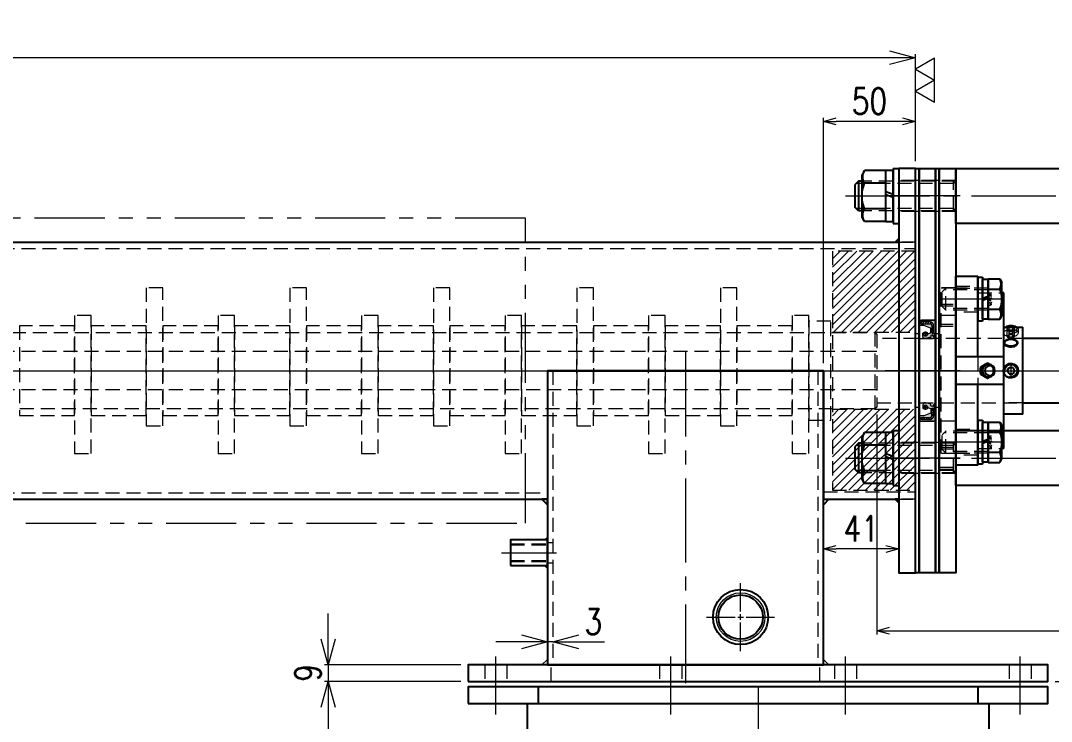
# Model space of a CAD drawing. Header units: millimetres. Extents: x 0 to 38884, y -3675 to 8056.
# Drawn here: x 27278 to 27839, y 6840 to 7221 of the extents above; entities that cross this region are included whole.
import ezdxf

# ---------------------------------------------------------------- set-up
doc = ezdxf.new("R2010")
doc.units = ezdxf.units.MM
doc.header["$LTSCALE"] = 2.4
doc.header["$PDMODE"] = 99
doc.header["$PDSIZE"] = 1
for name, pattern in [('CENTER2', [28.575, 19.05, -3.175, 3.175, -3.175]), ('HIDDEN2', [4.7625, 3.175, -1.5875]), ('PHANTOM2', [31.75, 15.875, -3.175, 3.175, -3.175, 3.175, -3.175])]:
    doc.linetypes.add(name, pattern=pattern)
for name, color, linetype, lineweight in [('01_外形線', 7, 'Continuous', 25), ('02_細線', 5, 'Continuous', 13), ('03_かくれ線', 6, 'HIDDEN2', 13), ('04_中心線', 1, 'CENTER2', 9), ('05_CENTER', 4, 'CENTER2', 13), ('06_PHANTOM', 2, 'PHANTOM2', 13), ('07_寸法線', 3, 'Continuous', 9), ('11_HATCH', 4, 'Continuous', 13)]:
    doc.layers.add(name, color=color, linetype=linetype, lineweight=lineweight)
doc.styles.add('寸法用', font='simplex.shx', dxfattribs={"width": 0.8, "bigfont": '@extfont2.shx'})
doc.dimstyles.new('機械製図用', dxfattribs={"dimtxt": 3.5, "dimasz": 3.5, "dimexe": 2, "dimexo": 0, "dimgap": 1.2, "dimtad": 1, "dimdsep": 46, "dimtxsty": '寸法用', "dimblk": 'OPEN30', "dimcen": 0, "dimclrd": 256, "dimclre": 256, "dimclrt": 7, "dimazin": 2, "dimtm": 1e-09, "dimtfac": 0.75, "dimtmove": 0, "dimatfit": 3, "dimldrblk": 'OPEN30', "dimfxl": 1, "dimlwd": -1, "dimlwe": -1, "dimarcsym": 0})
pattern_1 = [(225, (29585.8454, 7432.2102), (0.6735192, -0.6735192), [])]

# ---------------------------------------------------------------- blocks, each defined once
blk = doc.blocks.new('A$C334E7EDF_1')
at = {"color": 0, "transparency": 33554559}
for p, q in [((-119.5, 269), (-119.5, 260)), ((119.5, 269), (119.5, 260)), ((-125.5, 260), (-125.5, 149)), ((125.5, 260), (125.5, 149))]:
    blk.add_line(p, q, dxfattribs=at)
blk.add_lwpolyline([(-157.5, 260), (157.5, 260), (157.5, 269), (-157.5, 269)], close=True, dxfattribs=at)
at = {"layer": '05_CENTER', "color": 0}
for p, q in [((-142.5, 254.04), (-142.5, 274.72)), ((-47.5, 254.04), (-47.5, 274.72)), ((47.5, 254.04), (47.5, 274.72)), ((142.5, 254.04), (142.5, 274.72))]:
    blk.add_line(p, q, dxfattribs=at)
at = {"layer": '05_CENTER', "color": 0, "transparency": 33554559}
blk.add_line((0, 269), (0, 0), dxfattribs=at)
blk = doc.blocks.new('_Open30')
at = {"color": 0, "linetype": 'ByBlock', "lineweight": -2}
for p, q in [((-1, 0.268), (0, 0)), ((0, 0), (-1, -0.268)), ((0, 0), (-1, 0))]:
    blk.add_line(p, q, dxfattribs=at)
blk = doc.blocks.new('*D1099')
at = {"layer": '07_寸法線', "transparency": 16777216}
for p, q in [((27714.71, 7034.72), (27714.71, 7168.26)), ((27757.71, 7166.26), (27721.71, 7166.26)), ((27764.71, 7144.72), (27764.71, 7168.26))]:
    blk.add_line(p, q, dxfattribs=at)
at = {"layer": 'Defpoints', "color": 0, "transparency": 16777216}
for p in [(27714.71, 7166.26), (27764.71, 7140.72), (27714.71, 7030.72)]:
    blk.add_point(p, dxfattribs=at)
at = {"layer": '07_寸法線', "transparency": 16777216, "xscale": 7, "yscale": 7, "zscale": 7, "rotation": 180}
blk.add_blockref('_Open30', (27714.71, 7166.26), dxfattribs=at)
at = {"layer": '07_寸法線', "transparency": 16777216, "xscale": 7, "yscale": 7, "zscale": 7}
blk.add_blockref('_Open30', (27764.71, 7166.26), dxfattribs=at)
at = {"layer": '07_寸法線', "color": 7, "transparency": 16777216, "insert": (27739.71, 7177.26), "char_height": 14, "attachment_point": 5, "style": '寸法用'}
blk.add_mtext('50', dxfattribs=at)
blk = doc.blocks.new('*D1100')
at = {"layer": '07_寸法線', "transparency": 16777216}
for p, q in [((28078.71, 7009.72), (28078.71, 6887.3)), ((27743.71, 7006.93), (27743.71, 6887.3)), ((27750.71, 6889.3), (28071.71, 6889.3))]:
    blk.add_line(p, q, dxfattribs=at)
at = {"layer": 'Defpoints', "color": 0, "transparency": 16777216}
for p in [(27743.71, 7010.93), (28078.71, 7013.72), (28078.71, 6889.3)]:
    blk.add_point(p, dxfattribs=at)
at = {"layer": '07_寸法線', "transparency": 16777216, "xscale": 7, "yscale": 7, "zscale": 7, "rotation": 180}
blk.add_blockref('_Open30', (27743.71, 6889.3), dxfattribs=at)
at = {"layer": '07_寸法線', "transparency": 16777216, "xscale": 7, "yscale": 7, "zscale": 7}
blk.add_blockref('_Open30', (28078.71, 6889.3), dxfattribs=at)
at = {"layer": '07_寸法線', "color": 7, "transparency": 16777216, "insert": (27911.21, 6900.3), "char_height": 14, "attachment_point": 5, "style": '寸法用'}
blk.add_mtext('335', dxfattribs=at)
blk = doc.blocks.new('*D1102')
at = {"layer": '07_寸法線', "transparency": 16777216}
for p, q in [((27714.71, 6933.21), (27714.71, 6935.75)), ((27748.71, 6933.75), (27721.71, 6933.75)), ((27755.71, 6924.72), (27755.71, 6935.75))]:
    blk.add_line(p, q, dxfattribs=at)
at = {"layer": 'Defpoints', "color": 0, "transparency": 16777216}
for p in [(27714.71, 6933.75), (27714.71, 6929.21), (27755.71, 6920.72)]:
    blk.add_point(p, dxfattribs=at)
at = {"layer": '07_寸法線', "transparency": 16777216, "xscale": 7, "yscale": 7, "zscale": 7, "rotation": 180}
blk.add_blockref('_Open30', (27714.71, 6933.75), dxfattribs=at)
at = {"layer": '07_寸法線', "transparency": 16777216, "xscale": 7, "yscale": 7, "zscale": 7}
blk.add_blockref('_Open30', (27755.71, 6933.75), dxfattribs=at)
at = {"layer": '07_寸法線', "color": 7, "transparency": 16777216, "insert": (27735.21, 6944.75), "char_height": 14, "attachment_point": 5, "style": '寸法用'}
blk.add_mtext('41', dxfattribs=at)
blk = doc.blocks.new('*U1044')
at = {"layer": '04_中心線', "color": 0, "linetype": 'CENTER2', "transparency": 16777216}
for p, q in [((0, 3), (0, 18.5)), ((-18.5, 0), (-3, 0)), ((3, 0), (18.5, 0)), ((0, -18.5), (0, -3))]:
    blk.add_line(p, q, dxfattribs=at)
at = {"layer": '04_中心線', "color": 0, "linetype": 'Continuous', "transparency": 16777216}
for p, q in [((-1.5, 0), (1.5, 0)), ((0, -1.5), (0, 1.5))]:
    blk.add_line(p, q, dxfattribs=at)
blk = doc.blocks.new('*D1117')
at = {"layer": '07_寸法線', "transparency": 16777216}
for p, q in [((26474.71, 7139.72), (26474.71, 7202.9)), ((27750.71, 7200.9), (26488.71, 7200.9)), ((27764.71, 7144.72), (27764.71, 7202.9))]:
    blk.add_line(p, q, dxfattribs=at)
at = {"layer": 'Defpoints', "color": 0, "transparency": 16777216}
for p in [(26474.71, 7200.9), (27764.71, 7140.72), (26474.71, 7135.72)]:
    blk.add_point(p, dxfattribs=at)
at = {"layer": '07_寸法線', "transparency": 16777216, "xscale": 14, "yscale": 14, "zscale": 14, "rotation": 180}
blk.add_blockref('_Open30', (26474.71, 7200.9), dxfattribs=at)
at = {"layer": '07_寸法線', "transparency": 16777216, "xscale": 14, "yscale": 14, "zscale": 14}
blk.add_blockref('_Open30', (27764.71, 7200.9), dxfattribs=at)
at = {"layer": '07_寸法線', "color": 7, "transparency": 16777216, "insert": (27119.71, 7211.9), "char_height": 14, "attachment_point": 5, "style": '寸法用'}
blk.add_mtext('1290', dxfattribs=at)
blk = doc.blocks.new('p1ba02')
for p, q in [((-1.5, 2.6), (1.5, 2.6)), ((0, 0), (-1.5, 2.6)), ((1.5, 2.6), (0, 0)), ((3, 0), (1.5, 2.6)), ((1.5, 2.6), (4.5, 2.6)), ((4.5, 2.6), (3, 0))]:
    blk.add_line(p, q)
blk = doc.blocks.new('*D1127')
at = {"layer": '07_寸法線', "transparency": 16777216}
for p, q in [((27445.54, 6884.72), (27445.54, 6898.72)), ((27517.71, 6870.72), (27443.54, 6870.72)), ((27445.54, 6870.72), (27445.54, 6861.72)), ((27517.71, 6861.72), (27443.54, 6861.72)), ((27445.54, 6847.72), (27445.54, 6833.72))]:
    blk.add_line(p, q, dxfattribs=at)
at = {"layer": 'Defpoints', "color": 0, "transparency": 16777216}
for p in [(27521.71, 6870.72), (27445.54, 6861.72), (27521.71, 6861.72)]:
    blk.add_point(p, dxfattribs=at)
at = {"layer": '07_寸法線', "transparency": 16777216, "xscale": 14, "yscale": 14, "zscale": 14}
for p, rotation in [((27445.54, 6870.72), 270), ((27445.54, 6861.72), 90)]:
    blk.add_blockref('_Open30', p, dxfattribs=dict(at, rotation=rotation))
at = {"layer": '07_寸法線', "color": 7, "transparency": 16777216, "insert": (27434.54, 6866.39), "char_height": 14, "attachment_point": 5, "rotation": 90, "style": '寸法用'}
blk.add_mtext('9', dxfattribs=at)
blk = doc.blocks.new('*D1128')
at = {"layer": '07_寸法線', "transparency": 16777216}
for p, q in [((27564.71, 6886.65), (27564.71, 6881.28)), ((27550.71, 6883.28), (27536.71, 6883.28)), ((27567.71, 6883.28), (27564.71, 6883.28)), ((27567.71, 6881.65), (27567.71, 6881.28)), ((27581.71, 6883.28), (27595.71, 6883.28))]:
    blk.add_line(p, q, dxfattribs=at)
at = {"layer": 'Defpoints', "color": 0, "transparency": 16777216}
for p in [(27564.71, 6890.65), (27567.71, 6885.65), (27564.71, 6883.28)]:
    blk.add_point(p, dxfattribs=at)
at = {"layer": '07_寸法線', "transparency": 16777216, "xscale": 14, "yscale": 14, "zscale": 14}
blk.add_blockref('_Open30', (27564.71, 6883.28), dxfattribs=at)
at = {"layer": '07_寸法線', "transparency": 16777216, "xscale": 14, "yscale": 14, "zscale": 14, "rotation": 180}
blk.add_blockref('_Open30', (27567.71, 6883.28), dxfattribs=at)
at = {"layer": '07_寸法線', "color": 7, "transparency": 16777216, "insert": (27589.67, 6894.28), "char_height": 14, "attachment_point": 5, "style": '寸法用'}
blk.add_mtext('3', dxfattribs=at)
blk = doc.blocks.new('*D1118')
at = {"layer": '07_寸法線', "transparency": 16777216}
for p, q in [((28113.71, 7030.72), (28185.4, 7030.72)), ((28183.4, 7016.72), (28183.4, 6875.72)), ((27840.71, 6861.72), (28185.4, 6861.72))]:
    blk.add_line(p, q, dxfattribs=at)
at = {"layer": 'Defpoints', "color": 0, "transparency": 16777216}
for p in [(28109.71, 7030.72), (27836.71, 6861.72), (28183.4, 6861.72)]:
    blk.add_point(p, dxfattribs=at)
at = {"layer": '07_寸法線', "transparency": 16777216, "xscale": 14, "yscale": 14, "zscale": 14}
for p, rotation in [((28183.4, 7030.72), 90), ((28183.4, 6861.72), 270)]:
    blk.add_blockref('_Open30', p, dxfattribs=dict(at, rotation=rotation))
at = {"layer": '07_寸法線', "color": 7, "transparency": 16777216, "insert": (28172.4, 6946.22), "char_height": 14, "attachment_point": 5, "rotation": 90, "style": '寸法用'}
blk.add_mtext('169', dxfattribs=at)

msp = doc.modelspace()

# ---------------------------------------------------------------- hatches: boundary and pattern name
at = {"layer": '03_かくれ線', "transparency": 33554559}
h = msp.add_hatch(dxfattribs=at)
h.set_pattern_fill('ANSI31', color=256)
h.set_pattern_definition([(45, (21468.0618, 395.3768), (-2.245064, 2.245064), [])])
h.paths.add_polyline_path([(27719.7122, 7051.719), (27764.7122, 7051.719), (27764.7122, 7095.719), (27719.7122, 7095.719)])
h.paths.add_polyline_path([(27764.7122, 7009.719), (27719.7122, 7009.719), (27719.7122, 6965.719), (27764.7122, 6965.719)])
at = {"layer": '03_かくれ線', "transparency": 33554521}
h = msp.add_hatch(color=256, dxfattribs=at)
h.dxf.hatch_style = 1
h.paths.add_polyline_path([(27771.3122, 7050.719), (27772.9758, 7051.369, 0.30888362), (27773.0394, 7051.4621), (27773.0394, 7053.8141, 0.31906953), (27772.9723, 7053.9085), (27769.2122, 7055.219), (27766.8122, 7055.219, -0.41421356), (27766.7122, 7055.319), (27766.7122, 7057.219), (27766.8519, 7057.434), (27766.8519, 7057.619, -0.50513433), (27766.9815, 7057.7146), (27767.6866, 7058.2013, -0.15221583), (27767.7434, 7058.219), (27774.6886, 7058.219, -0.11643382), (27774.7333, 7058.2085), (27775.6569, 7057.7467, -0.28407904), (27775.7122, 7057.6572), (27775.7122, 7050.819, -0.41421356), (27775.6122, 7050.719), (27775.1595, 7050.719, 0.41421356), (27774.9095, 7050.469), (27774.9095, 7049.8898), (27775.7122, 7048.4945), (27775.4197, 7048.219), (27774.0635, 7050.1008, 0.3459578), (27773.9447, 7050.135), (27773.2533, 7049.854, 0.2442226), (27773.1636, 7049.7488), (27773.0394, 7049.2102), (27773.0394, 7048.8811), (27770.2122, 7048.219), (27769.3747, 7048.219), (27768.7285, 7049.2093, -0.14557146), (27768.7122, 7049.2639), (27768.7122, 7051.1387, -0.41421356), (27768.8122, 7051.2387), (27769.2427, 7051.2387, 1.28211346)])
h.paths.add_polyline_path([(27773.6057, 7051.1042), (27774.6057, 7051.1042), (27774.6057, 7055.219, 0.41421356), (27772.6057, 7057.219), (27767.6622, 7057.219), (27767.6622, 7056.219), (27772.6057, 7056.219, -0.41421356), (27773.6057, 7055.219)], flags=16)
at = {"layer": '03_かくれ線'}
h = msp.add_hatch(dxfattribs=at)
h.set_pattern_fill('ANSI31', color=256, scale=0.3, angle=180)
h.set_pattern_definition(pattern_1)
h.paths.add_polyline_path([(27774.6057, 7055.219), (27774.6057, 7051.1042), (27773.6057, 7051.1042), (27773.6057, 7055.219, 0.41421356), (27772.6057, 7056.219), (27767.6622, 7056.219), (27767.6622, 7057.219), (27772.6057, 7057.219, -0.41421356)])
at = {"layer": '03_かくれ線', "transparency": 33554521}
h = msp.add_hatch(color=256, dxfattribs=at)
h.dxf.hatch_style = 1
h.paths.add_polyline_path([(27771.3122, 7010.719), (27772.9758, 7010.0691, -0.30888362), (27773.0394, 7009.976), (27773.0394, 7007.624, -0.31906953), (27772.9723, 7007.5296), (27769.2122, 7006.219), (27766.8122, 7006.219, 0.41421356), (27766.7122, 7006.119), (27766.7122, 7004.219), (27766.8519, 7004.0041), (27766.8519, 7003.819, 0.50513433), (27766.9815, 7003.7235), (27767.6866, 7003.2368, 0.15221583), (27767.7434, 7003.219), (27774.6886, 7003.219, 0.11643382), (27774.7333, 7003.2296), (27775.6569, 7003.6914, 0.28407904), (27775.7122, 7003.7809), (27775.7122, 7010.619, 0.41421356), (27775.6122, 7010.719), (27775.1595, 7010.719, -0.41421356), (27774.9095, 7010.969), (27774.9095, 7011.5483), (27775.7122, 7012.9436), (27775.4197, 7013.219), (27774.0635, 7011.3373, -0.3459578), (27773.9447, 7011.3031), (27773.2533, 7011.5841, -0.2442226), (27773.1636, 7011.6893), (27773.0394, 7012.2279), (27773.0394, 7012.557), (27770.2122, 7013.219), (27769.3747, 7013.219), (27768.7285, 7012.2288, 0.14557146), (27768.7122, 7012.1742), (27768.7122, 7010.2994, 0.41421356), (27768.8122, 7010.1994), (27769.2427, 7010.1994, -1.28211346)])
h.paths.add_polyline_path([(27773.6057, 7010.3339), (27774.6057, 7010.3339), (27774.6057, 7006.219, -0.41421356), (27772.6057, 7004.219), (27767.6622, 7004.219), (27767.6622, 7005.219), (27772.6057, 7005.219, 0.41421356), (27773.6057, 7006.219)], flags=16)
at = {"layer": '03_かくれ線'}
h = msp.add_hatch(dxfattribs=at)
h.set_pattern_fill('ANSI31', color=256, scale=0.3, angle=180)
h.set_pattern_definition(pattern_1)
h.paths.add_polyline_path([(27774.6057, 7006.219), (27774.6057, 7010.3339), (27773.6057, 7010.3339), (27773.6057, 7006.219, -0.41421356), (27772.6057, 7005.219), (27767.6622, 7005.219), (27767.6622, 7004.219), (27772.6057, 7004.219, 0.41421356)])

# ---------------------------------------------------------------- linework, layer by layer
at = {"color": 0}
for p, q in [((26483.7122, 7100.619), (27755.7122, 7100.619)), ((27564.7122, 7030.719), (27564.7122, 6960.819)), ((27564.7122, 7030.719), (27714.7122, 7030.719)), ((27714.7122, 7030.719), (27714.7122, 6960.819)), ((26483.7122, 6960.819), (27564.7122, 6960.819)), ((27714.7122, 6960.819), (27755.7122, 6960.819))]:
    msp.add_line(p, q, dxfattribs=at)
for p, q in [((27885.3122, 7048.219), (27823.1122, 7048.219)), ((27823.1122, 7013.2186), (27885.3122, 7013.2186))]:
    msp.add_line(p, q)
msp.add_lwpolyline([(27764.7122, 7140.719), (27755.7122, 7140.719), (27755.7122, 6920.719), (27764.7122, 6920.719)], close=True, dxfattribs=at)
for points in [[(27764.7122, 6920.719), (27764.7122, 7140.719), (27766.7122, 7140.719), (27766.7122, 6920.719)], [(27766.7122, 6920.719), (27766.7122, 7140.719), (27775.7122, 7140.719), (27775.7122, 6920.719)], [(27775.7122, 6920.719), (27775.7122, 7140.719), (27777.7122, 7140.719), (27777.7122, 6920.719)], [(27777.7122, 6920.719), (27777.7122, 7140.719), (27786.7122, 7140.719), (27786.7122, 6920.719)], [(27786.7122, 7140.719), (27936.7122, 7140.719), (27936.7122, 7110.719), (27786.7122, 7110.719)], [(27564.7122, 6870.719), (27714.7122, 6870.719), (27714.7122, 7030.719), (27564.7122, 7030.719)], [(27544.7122, 6924.719), (27564.7122, 6924.719), (27564.7122, 6938.719), (27544.7122, 6938.719)], [(27521.7122, 6861.719), (27836.7122, 6861.719), (27836.7122, 6870.719), (27521.7122, 6870.719)]]:
    msp.add_lwpolyline(points, close=True)
for points in [[(27733.7122, 7133.719), (27731.7122, 7131.719)], [(27735.7122, 7133.719), (27733.7122, 7133.719)], [(27733.7122, 7133.719), (27733.7122, 7117.719)], [(27731.7122, 7131.719), (27731.7122, 7119.719)], [(27733.7122, 7117.719), (27731.7122, 7119.719)], [(27735.7122, 7117.719), (27733.7122, 7117.719)]]:
    msp.add_lwpolyline(points)
at = {"color": 3}
for points in [[(27755.7122, 7100.619), (27753.7122, 7100.619), (27753.7122, 7100.619), (27755.7122, 7102.619)], [(27755.7122, 6960.819), (27753.7122, 6960.819), (27753.7122, 6960.819), (27755.7122, 6958.819)]]:
    msp.add_lwpolyline(points, close=True, dxfattribs=at)
at = {"transparency": 33554534}
msp.add_lwpolyline([(27786.7122, 6998.219), (27936.7122, 6998.219), (27936.7122, 6968.219), (27786.7122, 6968.219)], close=True, dxfattribs=at)
for points in [[(27733.7122, 6991.219), (27731.7122, 6989.219)], [(27731.7122, 6989.219), (27731.7122, 6977.219)], [(27735.7122, 6991.219), (27733.7122, 6991.219)], [(27733.7122, 6991.219), (27733.7122, 6975.219)], [(27733.7122, 6975.219), (27731.7122, 6977.219)], [(27735.7122, 6975.219), (27733.7122, 6975.219)]]:
    msp.add_lwpolyline(points, dxfattribs=at)
at = {"color": 3}
for points in [[(27564.7122, 6957.819), (27564.7122, 6960.819), (27561.7122, 6960.819), (27564.7122, 6957.819)], [(27714.7122, 6957.819), (27714.7122, 6960.819), (27717.7122, 6960.819), (27714.7122, 6957.819)]]:
    msp.add_lwpolyline(points, dxfattribs=at)
for radius in [15, 12.0585]:
    msp.add_circle((27669.7122, 6896.719), radius)
at = {"layer": '01_外形線'}
for points in [[(27737.0727, 7139.5754), (27735.7122, 7137.219)], [(27748.7122, 7139.5754), (27737.0727, 7139.5754)], [(27748.7122, 7127.9749), (27748.7122, 7139.719)], [(27748.7122, 7139.719), (27752.7122, 7139.719)], [(27748.7122, 7111.8626), (27748.7122, 7139.5754)], [(27752.7122, 7140.719), (27752.7122, 7110.719)], [(27752.7122, 7140.719), (27755.7122, 7140.719)], [(27752.7122, 7126.519), (27752.7122, 7139.719)], [(27755.7122, 7140.719), (27755.7122, 7110.719)], [(27735.7122, 7114.219), (27735.7122, 7137.219)], [(27748.7122, 7132.6472), (27737.0727, 7132.6472)], [(27752.7122, 7126.519), (27748.7122, 7127.9749)], [(27748.7122, 7111.719), (27748.7122, 7126.3749)], [(27752.7122, 7124.919), (27748.7122, 7126.3749)], [(27752.7122, 7111.719), (27752.7122, 7124.919)], [(27748.7122, 7118.7908), (27737.0727, 7118.7908)], [(27737.0727, 7111.8626), (27735.7122, 7114.219)], [(27748.7122, 7111.8626), (27737.0727, 7111.8626)], [(27752.7122, 7111.719), (27748.7122, 7111.719)], [(27752.7122, 7110.719), (27755.7122, 7110.719)], [(27786.7122, 6979.3282), (27786.7122, 7082.1099)], [(27786.7122, 7082.1099), (27798.7122, 7082.1099)], [(27798.7122, 7038.219), (27798.7122, 7082.1099)], [(27798.7122, 7081.6099), (27798.7122, 7057.6099)], [(27798.7122, 7081.6099), (27801.2122, 7081.6099)], [(27801.2122, 7081.6099), (27801.2122, 7057.6099)], [(27801.2122, 7070.2099), (27801.2122, 7080.3599)], [(27804.2122, 7080.3599), (27801.2122, 7080.3599)], [(27804.2122, 7080.5796), (27810.575, 7080.5796)], [(27804.2122, 7080.5796), (27804.2122, 7058.6403)], [(27804.2122, 7071.3018), (27804.2122, 7080.3599)], [(27810.575, 7080.5796), (27811.7122, 7078.6099)], [(27811.7122, 7060.6099), (27811.7122, 7078.6099)], [(27801.2122, 7070.2099), (27804.2122, 7071.3018)], [(27804.2122, 7075.0947), (27810.575, 7075.0947)], [(27812.7122, 7073.119), (27811.7122, 7073.119)], [(27812.7122, 6988.319), (27812.7122, 7073.119)], [(27801.2122, 7069.0099), (27804.2122, 7070.1018)], [(27801.2122, 7058.8599), (27801.2122, 7069.0099)], [(27804.2122, 7058.8599), (27804.2122, 7070.1018)], [(27804.2122, 7064.1251), (27810.575, 7064.1251)], [(27810.575, 7058.6403), (27811.7122, 7060.6099)], [(27801.2122, 7057.6099), (27798.7122, 7057.6099)], [(27801.2122, 7058.8599), (27804.2122, 7058.8599)], [(27804.2122, 7058.6403), (27810.575, 7058.6403)], [(27812.7122, 7054.444), (27823.1122, 7054.444)], [(27813.3462, 7054.1592), (27813.7491, 7054.444)], [(27813.7491, 7054.444), (27813.9725, 7054.602)], [(27819.2519, 7054.602), (27819.4753, 7054.444)], [(27819.4753, 7054.444), (27819.8782, 7054.1592)], [(27823.1122, 7006.994), (27823.1122, 7054.444)], [(27812.7122, 7038.219), (27786.7122, 7038.219)], [(27800.1654, 7030.719), (27800.1657, 7030.8627), (27800.1708, 7031.3343), (27800.1818, 7031.8027), (27800.2197, 7032.7398)], [(27800.2197, 7032.7398), (27801.8888, 7033.7501)], [(27800.2197, 7032.7398), (27800.5348, 7032.7398)], [(27802.3125, 7033.7501), (27800.5348, 7032.7398)], [(27800.5348, 7032.7398), (27800.557, 7032.2481), (27800.5742, 7031.7498), (27800.5852, 7031.2361), (27800.5891, 7030.719)], [(27801.8888, 7033.7501), (27803.6665, 7034.7605)], [(27803.9816, 7034.7605), (27802.3125, 7033.7501)], [(27803.6665, 7034.7605), (27803.9816, 7034.7605)], [(27805.1048, 7034.1291), (27803.9816, 7034.7605)], [(27807.4284, 7032.7398), (27807.1796, 7032.8942)], [(27807.4384, 7032.5327), (27807.4284, 7032.7398)], [(27807.4827, 7030.719), (27807.4788, 7031.2474)], [(27814.5915, 7030.719), (27815.6018, 7032.469)], [(27815.6018, 7032.469), (27817.6226, 7032.469)], [(27817.6226, 7032.469), (27818.6329, 7030.719)], [(27800.2197, 7028.6983), (27800.1974, 7029.19), (27800.1803, 7029.6883), (27800.1692, 7030.202), (27800.1654, 7030.719)], [(27801.8888, 7027.688), (27800.2197, 7028.6983)], [(27800.2197, 7028.6983), (27800.5348, 7028.6983)], [(27800.5891, 7030.719), (27800.5888, 7030.5754), (27800.5837, 7030.1038), (27800.5726, 7029.6354), (27800.5348, 7028.6983)], [(27800.5348, 7028.6983), (27802.3125, 7027.688)], [(27803.6665, 7026.6776), (27801.8888, 7027.688)], [(27802.3125, 7027.688), (27803.9816, 7026.6776)], [(27803.6665, 7026.6776), (27803.9816, 7026.6776)], [(27803.9816, 7026.6776), (27805.1029, 7027.3079)], [(27805.1029, 7027.3079), (27805.7593, 7027.688)], [(27807.1841, 7028.5467), (27807.4284, 7028.6983)], [(27807.4284, 7028.6983), (27807.4386, 7028.9084)], [(27815.6018, 7028.969), (27814.5915, 7030.719)], [(27815.6018, 7028.969), (27817.6226, 7028.969)], [(27818.6329, 7030.719), (27817.6226, 7028.969)], [(27812.7122, 7023.219), (27786.7122, 7023.219)], [(27798.7122, 6979.3282), (27798.7122, 7023.219)], [(27798.7122, 7003.8282), (27798.7122, 6979.8282)], [(27798.7122, 7003.8282), (27801.2122, 7003.8282)], [(27801.2122, 7003.8282), (27801.2122, 6979.8282)], [(27823.1122, 7006.994), (27812.7122, 7006.994)], [(27801.2122, 6992.4282), (27801.2122, 7002.5782)], [(27804.2122, 7002.5782), (27801.2122, 7002.5782)], [(27804.2122, 7002.7978), (27810.575, 7002.7978)], [(27804.2122, 7002.7978), (27804.2122, 6980.8585)], [(27804.2122, 6993.5201), (27804.2122, 7002.5782)], [(27810.575, 7002.7978), (27811.7122, 7000.8282)], [(27811.7122, 6982.8282), (27811.7122, 7000.8282)], [(27801.2122, 6992.4282), (27804.2122, 6993.5201)], [(27801.2122, 6991.2282), (27804.2122, 6992.3201)], [(27804.2122, 6997.313), (27810.575, 6997.313)], [(27804.2122, 6981.0782), (27804.2122, 6992.3201)], [(27801.2122, 6981.0782), (27801.2122, 6991.2282)], [(27804.2122, 6986.3434), (27810.575, 6986.3434)], [(27812.7122, 6988.319), (27811.7122, 6988.319)], [(27801.2122, 6981.0782), (27804.2122, 6981.0782)], [(27804.2122, 6980.8585), (27810.575, 6980.8585)], [(27810.575, 6980.8585), (27811.7122, 6982.8282)], [(27798.7122, 6979.3282), (27786.7122, 6979.3282)], [(27801.2122, 6979.8282), (27798.7122, 6979.8282)]]:
    msp.add_lwpolyline(points, dxfattribs=at)
for points in [[(27737.0727, 7132.6472, -0.26794907), (27737.0727, 7139.5754)], [(27737.0727, 7118.7908, -0.19636667), (27737.0727, 7132.6472)], [(27737.0727, 7111.8626, -0.26794907), (27737.0727, 7118.7908)], [(27810.575, 7075.0947, 0.26794908), (27810.575, 7080.5796)], [(27810.575, 7064.1251, 0.20733158), (27810.575, 7075.0947)], [(27810.575, 7058.6403, 0.26794908), (27810.575, 7064.1251)], [(27812.7122, 7029.8302, -0.11250879), (27812.7122, 7031.6079)], [(27812.7122, 7031.6079, -8.88819442), (27812.7122, 7029.8302)], [(27810.575, 6997.313, 0.26794908), (27810.575, 7002.7978)], [(27810.575, 6986.3434, 0.20733158), (27810.575, 6997.313)], [(27810.575, 6980.8585, 0.26794908), (27810.575, 6986.3434)]]:
    msp.add_lwpolyline(points, format="xyb", dxfattribs=at)
at = {"layer": '01_外形線', "transparency": 33554534}
for points in [[(27752.7122, 6998.219), (27752.7122, 6968.219)], [(27752.7122, 6998.219), (27755.7122, 6998.219)], [(27755.7122, 6998.219), (27755.7122, 6968.219)], [(27737.0727, 6997.0754), (27735.7122, 6994.719)], [(27735.7122, 6971.719), (27735.7122, 6994.719)], [(27748.7122, 6997.0754), (27737.0727, 6997.0754)], [(27748.7122, 6985.4749), (27748.7122, 6997.219)], [(27748.7122, 6997.219), (27752.7122, 6997.219)], [(27748.7122, 6969.3626), (27748.7122, 6997.0754)], [(27752.7122, 6984.019), (27752.7122, 6997.219)], [(27748.7122, 6990.1472), (27737.0727, 6990.1472)], [(27752.7122, 6984.019), (27748.7122, 6985.4749)], [(27748.7122, 6969.219), (27748.7122, 6983.8749)], [(27752.7122, 6982.419), (27748.7122, 6983.8749)], [(27752.7122, 6969.219), (27752.7122, 6982.419)], [(27748.7122, 6976.2908), (27737.0727, 6976.2908)], [(27737.0727, 6969.3626), (27735.7122, 6971.719)], [(27748.7122, 6969.3626), (27737.0727, 6969.3626)], [(27752.7122, 6969.219), (27748.7122, 6969.219)], [(27752.7122, 6968.219), (27755.7122, 6968.219)]]:
    msp.add_lwpolyline(points, dxfattribs=at)
for points in [[(27737.0727, 6990.1472, -0.26794907), (27737.0727, 6997.0754)], [(27737.0727, 6976.2908, -0.19636667), (27737.0727, 6990.1472)], [(27737.0727, 6969.3626, -0.26794907), (27737.0727, 6976.2908)]]:
    msp.add_lwpolyline(points, format="xyb", dxfattribs=at)
at = {"layer": '01_外形線', "extrusion": (0, 0, -1)}
for centre, major_axis, ratio, start_param, end_param in [((27816.6122, 7053.0045), (4, 0), 0.5, 3.94508398, 5.47969398), ((27816.6122, 7053.6687), (3.233, 0), 0.5, 3.75707236, 5.6677056), ((27804.0359, 7030.719), (0, -3.5), 0.98480775, 1.57079633, 2.61799388), ((27804.0359, 7030.719), (0, -3.5), 0.98480775, 2.61799388, 3.29293182), ((27804.0359, 7030.719), (0, -3.5), 0.98480775, 0.52359878, 1.57079633), ((27804.0359, 7030.719), (0, -3.5), 0.98480775, 6.13184614, 6.80678408)]:
    msp.add_ellipse(centre, major_axis=major_axis, ratio=ratio, start_param=start_param, end_param=end_param, dxfattribs=at)
for centre, major_axis in [((27804.5499, 7030.719), (0, 3.46)), ((27805.0187, 7030.719), (0, 2.56))]:
    msp.add_ellipse(centre, major_axis=major_axis, ratio=0.98480775, dxfattribs=at)
at = {"layer": '02_細線'}
for points in [[(27735.7122, 7132.519), (27732.5122, 7132.519)], [(27735.7122, 7118.919), (27732.5122, 7118.919)]]:
    msp.add_lwpolyline(points, dxfattribs=at)
msp.add_lwpolyline([(27813.4894, 7029.8823, -3.73205081), (27815.7754, 7027.5962)], format="xyb", dxfattribs=at)
at = {"layer": '02_細線', "transparency": 33554534}
for points in [[(27735.7122, 6990.019), (27732.5122, 6990.019)], [(27735.7122, 6976.419), (27732.5122, 6976.419)]]:
    msp.add_lwpolyline(points, dxfattribs=at)
at = {"layer": '02_細線'}
msp.add_circle((27669.7122, 6896.719), 13.2205, dxfattribs=at)
at = {"layer": '03_かくれ線'}
for p, q in [((27764.7122, 7134.2135), (27755.7122, 7134.2135)), ((27766.7122, 7134.219), (27764.7122, 7134.219)), ((27775.7122, 7134.219), (27766.7122, 7134.219)), ((27777.7122, 7134.219), (27775.7122, 7134.219)), ((27786.7122, 7134.219), (27777.7122, 7134.219)), ((27764.7122, 7117.219), (27755.7122, 7117.219)), ((27766.7122, 7117.219), (27764.7122, 7117.219)), ((27775.7122, 7117.219), (27766.7122, 7117.219)), ((27777.7122, 7117.219), (27775.7122, 7117.219)), ((27786.7122, 7117.219), (27777.7122, 7117.219)), ((27755.7122, 7100.619), (27764.7122, 7100.619)), ((27764.7122, 7100.619), (27755.7122, 7100.619)), ((27764.7122, 7100.619), (27764.7122, 6960.819)), ((26478.7122, 7097.219), (27764.7122, 7097.219)), ((27786.7122, 7075.719), (27777.7122, 7075.719)), ((27777.7122, 7066.9415), (27786.7122, 7066.9415)), ((27777.7122, 7065.9415), (27786.7122, 7065.9415)), ((27775.7122, 7058.219), (27766.7122, 7058.219)), ((27777.7122, 7055.9415), (27786.7122, 7055.9415)), ((27777.7122, 7054.9415), (27786.7122, 7054.9415)), ((26507.71, 7051.5037), (27742.71, 7051.5037)), ((27742.71, 7051.5037), (27742.71, 7009.9344)), ((27742.71, 7051.5037), (27743.71, 7050.5037)), ((27743.71, 7050.5037), (27743.71, 7010.9344)), ((27823.1122, 7048.219), (27743.71, 7048.219)), ((27766.7122, 7050.719), (27764.7122, 7050.719)), ((27777.7122, 7050.719), (27775.7122, 7050.719)), ((27743.71, 7041.1114), (26507.71, 7041.1114)), ((27567.7122, 7030.719), (27567.7122, 6870.719)), ((27711.7122, 7030.719), (27711.7122, 6870.719)), ((27743.71, 7020.3267), (26507.71, 7020.3267)), ((27742.71, 7009.9344), (26507.71, 7009.9344)), ((27743.71, 7010.9344), (27742.71, 7009.9344)), ((27743.71, 7013.2186), (27823.1122, 7013.2186)), ((27766.7122, 7010.719), (27764.7122, 7010.719)), ((27777.7122, 7010.719), (27775.7122, 7010.719)), ((27775.7122, 7003.219), (27766.7122, 7003.219)), ((27786.7122, 7003.219), (27777.7122, 7003.219)), ((27764.7122, 6991.7135), (27755.7122, 6991.7135)), ((27766.7122, 6991.719), (27764.7122, 6991.719)), ((27775.7122, 6991.719), (27766.7122, 6991.719)), ((27777.7122, 6991.719), (27775.7122, 6991.719)), ((27786.7122, 6991.719), (27777.7122, 6991.719)), ((27777.7122, 6989.1597), (27786.7122, 6989.1597)), ((27777.7122, 6988.1597), (27786.7122, 6988.1597)), ((27786.7122, 6985.719), (27777.7122, 6985.719)), ((27777.7122, 6978.1597), (27786.7122, 6978.1597)), ((27777.7122, 6977.1597), (27786.7122, 6977.1597)), ((27764.7122, 6974.719), (27755.7122, 6974.719)), ((27766.7122, 6974.719), (27764.7122, 6974.719)), ((27775.7122, 6974.719), (27766.7122, 6974.719)), ((27777.7122, 6974.719), (27775.7122, 6974.719)), ((27786.7122, 6974.719), (27777.7122, 6974.719)), ((26478.7122, 6964.219), (27564.7122, 6964.219)), ((27714.7122, 6964.819), (27764.7122, 6964.819)), ((27755.7122, 6960.819), (27764.7122, 6960.819)), ((27764.7122, 6960.819), (27755.7122, 6960.819)), ((27544.7122, 6936.583), (27564.7122, 6936.583)), ((27544.7122, 6936.002), (27564.7122, 6936.002)), ((27564.7122, 6937.219), (27567.7122, 6937.219)), ((27544.7122, 6927.436), (27564.7122, 6927.436)), ((27544.7122, 6926.855), (27564.7122, 6926.855)), ((27564.7122, 6926.219), (27567.7122, 6926.219)), ((27530.7122, 6870.719), (27530.7122, 6861.719)), ((27542.7122, 6870.719), (27542.7122, 6861.719)), ((27566.7122, 6861.719), (27566.7122, 6870.719)), ((27625.7122, 6870.719), (27625.7122, 6861.719)), ((27637.7122, 6870.719), (27637.7122, 6861.719)), ((27712.7122, 6861.719), (27712.7122, 6870.719)), ((27720.7122, 6870.719), (27720.7122, 6861.719)), ((27732.7122, 6870.719), (27732.7122, 6861.719)), ((27815.7122, 6870.719), (27815.7122, 6861.719)), ((27827.7122, 6870.719), (27827.7122, 6861.719))]:
    msp.add_line(p, q, dxfattribs=at)
at = {"layer": '03_かくれ線', "transparency": 33554559}
for p, q in [((27719.7122, 7051.719), (27764.7122, 7051.719)), ((27719.7122, 7009.719), (27764.7122, 7009.719))]:
    msp.add_line(p, q, dxfattribs=at)
at = {"layer": '03_かくれ線'}
for points in [[(27786.7122, 7133.719), (27735.7122, 7133.719)], [(27785.5122, 7132.519), (27735.7122, 7132.519)], [(27785.5122, 7117.719), (27785.5122, 7133.719)], [(27785.5122, 7132.519), (27786.7122, 7133.719)], [(27785.5122, 7118.919), (27735.7122, 7118.919)], [(27786.7122, 7117.719), (27735.7122, 7117.719)], [(27785.5122, 7118.919), (27786.7122, 7117.719)], [(27786.7122, 7076.6099), (27798.7122, 7076.6099)], [(27778.7122, 6985.719), (27778.7122, 7075.719)], [(27778.7122, 7075.719), (27786.7122, 7075.719)], [(27781.2122, 7075.6099), (27779.2122, 7073.6099)], [(27779.2122, 7065.6099), (27779.2122, 7073.6099)], [(27804.2122, 7074.6099), (27780.2122, 7074.6099)], [(27804.2122, 7075.6099), (27781.2122, 7075.6099)], [(27781.2122, 7063.6099), (27781.2122, 7075.6099)], [(27786.7122, 7075.6126), (27798.7122, 7075.6126)], [(27798.7122, 7073.119), (27811.7122, 7073.119)], [(27781.2122, 7063.6099), (27779.2122, 7065.6099)], [(27804.2122, 7064.6099), (27780.2122, 7064.6099)], [(27804.2122, 7063.6099), (27781.2122, 7063.6099)], [(27798.7122, 7062.6099), (27786.7122, 7062.6099)], [(27815.6018, 7054.5437), (27814.5915, 7053.6687)], [(27814.5915, 7049.3386), (27814.5915, 7053.6687)], [(27814.5915, 7053.6687), (27815.6018, 7052.7937)], [(27815.6018, 7054.5437), (27817.6226, 7054.5437)], [(27815.6018, 7048.4636), (27815.6018, 7054.5437)], [(27818.6329, 7053.6687), (27817.6226, 7054.5437)], [(27817.6226, 7048.4636), (27817.6226, 7054.5437)], [(27817.6226, 7052.7937), (27818.6329, 7053.6687)], [(27818.6329, 7049.3386), (27818.6329, 7053.6687)], [(27766.7122, 7048.219), (27775.7122, 7048.219)], [(27812.6122, 7051.265), (27812.6122, 7053.0045)], [(27812.6122, 7051.2654), (27812.6608, 7051.5678), (27812.8179, 7051.8693), (27813.0803, 7052.1395), (27813.4392, 7052.3748), (27813.8917, 7052.5739), (27814.4203, 7052.7331), (27815.016, 7052.8522), (27815.6578, 7052.9305), (27816.1315, 7052.9611), (27816.6122, 7052.9714)], [(27820.6122, 7051.2657), (27820.5884, 7051.044), (27820.4609, 7050.6996), (27820.2281, 7050.3568), (27819.8935, 7050.0263), (27819.4688, 7049.722), (27818.9577, 7049.4532), (27818.38, 7049.2351), (27817.7501, 7049.0783), (27817.0872, 7048.9897), (27816.4186, 7048.9747), (27815.7555, 7049.0314), (27815.1211, 7049.157), (27814.5281, 7049.3445), (27813.9886, 7049.589), (27813.5221, 7049.8775), (27813.1388, 7050.2021), (27812.8538, 7050.5467), (27812.6776, 7050.897), (27812.6125, 7051.2424), (27812.6122, 7051.2654)], [(27823.1122, 7048.219), (27812.7122, 7048.219)], [(27815.6018, 7050.2136), (27814.5915, 7049.3386)], [(27814.5915, 7049.3386), (27815.6018, 7048.4636)], [(27815.6018, 7052.7937), (27817.6226, 7052.7937)], [(27817.6226, 7050.2136), (27815.6018, 7050.2136)], [(27815.6018, 7048.4636), (27817.6226, 7048.4636)], [(27816.6122, 7052.9714), (27817.2783, 7052.9516), (27817.9255, 7052.8924), (27818.5349, 7052.7934), (27819.0906, 7052.6546), (27819.5809, 7052.474), (27819.9881, 7052.2541), (27820.3011, 7051.9945), (27820.5095, 7051.7011), (27820.6048, 7051.3823), (27820.6122, 7051.2657)], [(27818.6329, 7049.3386), (27817.6226, 7050.2136)], [(27817.6226, 7048.4636), (27818.6329, 7049.3386)], [(27820.6122, 7053.0045), (27820.6122, 7051.2636)], [(27812.698, 7046.2697), (27812.6463, 7046.1284), (27812.6122, 7045.8745)], [(27812.6122, 7045.8745), (27812.6328, 7045.6682), (27812.6939, 7045.4563), (27812.7075, 7045.4219)], [(27820.6122, 7045.8745), (27820.5566, 7046.1944), (27820.3934, 7046.4847), (27820.1263, 7046.7388), (27819.7646, 7046.9548), (27819.3093, 7047.1338), (27818.7786, 7047.2734), (27818.1781, 7047.3757), (27817.5315, 7047.4412), (27816.8683, 7047.4708), (27816.1977, 7047.4669), (27815.5524, 7047.4303), (27814.9365, 7047.3605), (27814.3624, 7047.2549), (27813.8498, 7047.1124), (27813.4033, 7046.9264), (27813.0471, 7046.6998), (27812.7922, 7046.4321), (27812.698, 7046.2697)], [(27812.7075, 7045.4219), (27812.8786, 7045.1062), (27813.1625, 7044.7604), (27813.5452, 7044.4269), (27814.0115, 7044.1246), (27814.5618, 7043.8628), (27815.1716, 7043.6601), (27815.8207, 7043.5291), (27816.4933, 7043.4745), (27817.1533, 7043.4995), (27817.798, 7043.5989), (27818.4065, 7043.7677), (27818.966, 7043.9964), (27819.4716, 7044.2814), (27819.8978, 7044.6045), (27820.2361, 7044.9571), (27820.4709, 7045.3202), (27820.5765, 7045.6016), (27820.6122, 7045.8745)], [(27813.3462, 7047.0292), (27813.6593, 7047.2506)], [(27813.9725, 7044.9412), (27813.6593, 7045.1626)], [(27819.5651, 7045.1626), (27819.2519, 7044.9412)], [(27819.5651, 7047.2506), (27819.8782, 7047.0292)], [(27798.7122, 7038.219), (27798.7122, 7023.219)], [(27803.6665, 7034.7605), (27805.3356, 7033.7501)], [(27805.7593, 7033.7501), (27805.1048, 7034.1291)], [(27805.3356, 7033.7501), (27807.1133, 7032.7398)], [(27807.1796, 7032.8942), (27805.7593, 7033.7501)], [(27807.1133, 7032.7398), (27807.0911, 7032.2481), (27807.0739, 7031.7498), (27807.0629, 7031.2361), (27807.059, 7030.719)], [(27807.1133, 7032.7398), (27807.4284, 7032.7398)], [(27807.4788, 7031.2474), (27807.4773, 7031.3343), (27807.4663, 7031.8027), (27807.4384, 7032.5327)], [(27805.3356, 7027.688), (27803.6665, 7026.6776)], [(27807.1133, 7028.6983), (27805.3356, 7027.688)], [(27805.7593, 7027.688), (27807.1841, 7028.5467)], [(27807.059, 7030.719), (27807.0593, 7030.5754), (27807.0644, 7030.1038), (27807.0755, 7029.6354), (27807.1133, 7028.6983)], [(27807.1133, 7028.6983), (27807.4284, 7028.6983)], [(27807.4386, 7028.9084), (27807.4507, 7029.19), (27807.4678, 7029.6883), (27807.4789, 7030.202), (27807.4827, 7030.719)], [(27766.7122, 7013.219), (27775.7122, 7013.219)], [(27823.1122, 7013.219), (27812.7122, 7013.219)], [(27781.2122, 6997.8282), (27779.2122, 6995.8282)], [(27804.2122, 6997.8282), (27781.2122, 6997.8282)], [(27781.2122, 6985.8282), (27781.2122, 6997.8282)], [(27786.7122, 6998.8282), (27798.7122, 6998.8282)], [(27779.2122, 6987.8282), (27779.2122, 6995.8282)], [(27804.2122, 6996.8282), (27780.2122, 6996.8282)], [(27781.2122, 6985.8282), (27779.2122, 6987.8282)], [(27804.2122, 6986.8282), (27780.2122, 6986.8282)], [(27798.7122, 6988.319), (27811.7122, 6988.319)], [(27786.7122, 6985.719), (27778.7122, 6985.719)], [(27804.2122, 6985.8282), (27781.2122, 6985.8282)], [(27786.7122, 6985.8255), (27798.7122, 6985.8255)], [(27798.7122, 6984.8282), (27786.7122, 6984.8282)]]:
    msp.add_lwpolyline(points, dxfattribs=at)
at = {"layer": '03_かくれ線', "transparency": 33554559}
msp.add_lwpolyline([(27719.7122, 6965.719), (27764.7122, 6965.719), (27764.7122, 7095.719), (27719.7122, 7095.719)], close=True, dxfattribs=at)
at = {"layer": '03_かくれ線'}
for points in [[(27346.71, 7000.719), (27355.71, 7000.719), (27355.71, 7075.719), (27346.71, 7075.719)], [(27424.71, 7000.719), (27433.71, 7000.719), (27433.71, 7075.719), (27424.71, 7075.719)], [(27502.71, 7000.719), (27511.71, 7000.719), (27511.71, 7075.719), (27502.71, 7075.719)], [(27580.71, 7000.719), (27589.71, 7000.719), (27589.71, 7075.719), (27580.71, 7075.719)], [(27658.71, 7000.719), (27667.71, 7000.719), (27667.71, 7075.719), (27658.71, 7075.719)], [(27307.71, 6985.719), (27316.71, 6985.719), (27316.71, 7060.719), (27307.71, 7060.719)], [(27385.71, 6985.719), (27394.71, 6985.719), (27394.71, 7060.719), (27385.71, 7060.719)], [(27463.71, 6985.719), (27472.71, 6985.719), (27472.71, 7060.719), (27463.71, 7060.719)], [(27541.71, 6985.719), (27550.71, 6985.719), (27550.71, 7060.719), (27541.71, 7060.719)], [(27619.71, 6985.719), (27628.71, 6985.719), (27628.71, 7060.719), (27619.71, 7060.719)], [(27697.71, 6985.719), (27706.71, 6985.719), (27706.71, 7060.719), (27697.71, 7060.719)], [(27277.71, 7006.419), (27307.71, 7006.419), (27307.71, 7055.019), (27277.71, 7055.019)], [(27316.71, 7006.419), (27346.71, 7006.419), (27346.71, 7055.019), (27316.71, 7055.019)], [(27355.71, 7006.419), (27385.71, 7006.419), (27385.71, 7055.019), (27355.71, 7055.019)], [(27394.71, 7006.419), (27424.71, 7006.419), (27424.71, 7055.019), (27394.71, 7055.019)], [(27433.71, 7006.419), (27463.71, 7006.419), (27463.71, 7055.019), (27433.71, 7055.019)], [(27472.71, 7006.419), (27502.71, 7006.419), (27502.71, 7055.019), (27472.71, 7055.019)], [(27511.71, 7006.419), (27541.71, 7006.419), (27541.71, 7055.019), (27511.71, 7055.019)], [(27550.71, 7006.419), (27580.71, 7006.419), (27580.71, 7055.019), (27550.71, 7055.019)], [(27589.71, 7006.419), (27619.71, 7006.419), (27619.71, 7055.019), (27589.71, 7055.019)], [(27628.71, 7006.419), (27658.71, 7006.419), (27658.71, 7055.019), (27628.71, 7055.019)], [(27667.71, 7006.419), (27697.71, 7006.419), (27697.71, 7055.019), (27667.71, 7055.019)], [(27706.71, 7003.719), (27718.71, 7003.719), (27718.71, 7057.719), (27706.71, 7057.719)]]:
    msp.add_lwpolyline(points, close=True, dxfattribs=at)
for points in [[(27773.0394, 7048.8811), (27770.2122, 7048.219), (27769.3747, 7048.219), (27768.7285, 7049.2093, -0.14557146), (27768.7122, 7049.2639), (27768.7122, 7051.1387, -0.41421356), (27768.8122, 7051.2387), (27769.2427, 7051.2387, 1.28211346), (27771.3122, 7050.719), (27772.9758, 7051.369, 0.30888362), (27773.0394, 7051.4621), (27773.0394, 7053.8141, 0.31906953), (27772.9723, 7053.9085), (27769.2282, 7055.2135, 0.08403741), (27769.1953, 7055.219), (27766.8122, 7055.219, -0.41421356), (27766.7122, 7055.319), (27766.7122, 7057.219), (27766.8519, 7057.434), (27766.8519, 7057.619, -0.41421356), (27766.9519, 7057.719), (27766.9879, 7057.719), (27767.6866, 7058.2013, -0.15221583), (27767.7434, 7058.219), (27774.6886, 7058.219, -0.11643382), (27774.7333, 7058.2085), (27775.6569, 7057.7467, -0.28407904), (27775.7122, 7057.6572), (27775.7122, 7050.819, -0.41421356), (27775.6122, 7050.719), (27775.1595, 7050.719, 0.41421356), (27774.9095, 7050.469), (27774.9095, 7049.8898), (27775.7122, 7048.4945), (27775.4197, 7048.219), (27774.0635, 7050.1008, 0.3459578), (27773.9447, 7050.135), (27773.2533, 7049.854, 0.2442226), (27773.1636, 7049.7488), (27773.0394, 7049.2102)], [(27767.6622, 7056.219), (27772.6057, 7056.219, -0.41421356), (27773.6057, 7055.219), (27773.6057, 7051.1042), (27774.6057, 7051.1042), (27774.6057, 7055.219, 0.41421356), (27772.6057, 7057.219), (27767.6622, 7057.219)], [(27773.0394, 7012.557), (27770.2122, 7013.219), (27769.3747, 7013.219), (27768.7285, 7012.2288, 0.14557146), (27768.7122, 7012.1742), (27768.7122, 7010.2994, 0.41421356), (27768.8122, 7010.1994), (27769.2427, 7010.1994, -1.28211346), (27771.3122, 7010.719), (27772.9758, 7010.0691, -0.30888362), (27773.0394, 7009.976), (27773.0394, 7007.624, -0.31906953), (27772.9723, 7007.5296), (27769.2282, 7006.2246, -0.08403741), (27769.1953, 7006.219), (27766.8122, 7006.219, 0.41421356), (27766.7122, 7006.119), (27766.7122, 7004.219), (27766.8519, 7004.0041), (27766.8519, 7003.819, 0.41421356), (27766.9519, 7003.719), (27766.9879, 7003.719), (27767.6866, 7003.2368, 0.15221583), (27767.7434, 7003.219), (27774.6886, 7003.219, 0.11643382), (27774.7333, 7003.2296), (27775.6569, 7003.6914, 0.28407904), (27775.7122, 7003.7809), (27775.7122, 7010.619, 0.41421356), (27775.6122, 7010.719), (27775.1595, 7010.719, -0.41421356), (27774.9095, 7010.969), (27774.9095, 7011.5483), (27775.7122, 7012.9436), (27775.4197, 7013.219), (27774.0635, 7011.3373, -0.3459578), (27773.9447, 7011.3031), (27773.2533, 7011.5841, -0.2442226), (27773.1636, 7011.6893), (27773.0394, 7012.2279)], [(27767.6622, 7005.219), (27772.6057, 7005.219, 0.41421356), (27773.6057, 7006.219), (27773.6057, 7010.3339), (27774.6057, 7010.3339), (27774.6057, 7006.219, -0.41421356), (27772.6057, 7004.219), (27767.6622, 7004.219)]]:
    msp.add_lwpolyline(points, format="xyb", close=True, dxfattribs=at)
for points in [[(27766.7122, 7030.719), (27766.7122, 7055.319), (27766.7122, 7057.219), (27766.8519, 7057.434), (27766.8519, 7057.619, -0.41421356), (27766.9519, 7057.719), (27766.9879, 7057.719), (27767.6866, 7058.2013, -0.15221583), (27767.7434, 7058.219), (27774.6886, 7058.219, -0.11643382), (27774.7333, 7058.2085), (27775.6569, 7057.7467, -0.28407904), (27775.7122, 7057.6572), (27775.7122, 7050.819), (27775.7122, 7030.719)], [(27766.7122, 7030.719), (27766.7122, 7006.119), (27766.7122, 7004.219), (27766.8519, 7004.0041), (27766.8519, 7003.819, 0.41421356), (27766.9519, 7003.719), (27766.9879, 7003.719), (27767.6866, 7003.2368, 0.15221583), (27767.7434, 7003.219), (27774.6886, 7003.219, 0.11643382), (27774.7333, 7003.2296), (27775.6569, 7003.6914, 0.28407904), (27775.7122, 7003.7809), (27775.7122, 7010.619), (27775.7122, 7030.719)]]:
    msp.add_lwpolyline(points, format="xyb", dxfattribs=at)
at = {"layer": '03_かくれ線', "transparency": 33554534}
for points in [[(27786.7122, 6991.219), (27735.7122, 6991.219)], [(27785.5122, 6990.019), (27735.7122, 6990.019)], [(27785.5122, 6975.219), (27785.5122, 6991.219)], [(27785.5122, 6990.019), (27786.7122, 6991.219)], [(27785.5122, 6976.419), (27735.7122, 6976.419)], [(27786.7122, 6975.219), (27735.7122, 6975.219)], [(27785.5122, 6976.419), (27786.7122, 6975.219)]]:
    msp.add_lwpolyline(points, dxfattribs=at)
at = {"layer": '03_かくれ線'}
for centre, radius in [((27770.2122, 7050.719), 1.1), ((27816.6122, 7030.719), 3.6165), ((27770.2122, 7010.719), 1.1)]:
    msp.add_circle(centre, radius, dxfattribs=at)
at = {"layer": '03_かくれ線', "extrusion": (0, 0, -1)}
for centre, major_axis, ratio, start_param, end_param in [((27816.6122, 7053.0045), (4, 0), 0.5, 5.47969398, 10.22826928), ((27816.6122, 7053.6687), (3.233, 0), 0.5, 5.6677056, 10.04025767), ((27804.0359, 7030.719), (0, -3.5), 0.98480775, 3.29293182, 3.66519143), ((27804.0359, 7030.719), (0, -3.5), 0.98480775, 3.66519143, 4.71238898), ((27804.0359, 7030.719), (0, -3.5), 0.98480775, 5.75958653, 6.13184614), ((27804.0359, 7030.719), (0, -3.5), 0.98480775, 4.71238898, 5.75958653)]:
    msp.add_ellipse(centre, major_axis=major_axis, ratio=ratio, start_param=start_param, end_param=end_param, dxfattribs=at)
for centre, major_axis, ratio in [((27816.6122, 7045.8745), (4, 0), 0.5), ((27816.6122, 7046.2066), (-3.6165, 0), 0.5), ((27816.6122, 7045.8745), (3.233, 0), 0.5), ((27803.6122, 7030.719), (0, 3.5), 0.98480775), ((27804.246, 7030.719), (0, 2.96), 0.98480775)]:
    msp.add_ellipse(centre, major_axis=major_axis, ratio=ratio, dxfattribs=at)
at = {"layer": '04_中心線'}
for p, q in [((27726.7122, 7125.719), (27974.7122, 7125.719)), ((27771.7091, 7125.719), (27748.3357, 7125.719)), ((27767.2122, 7125.719), (27764.2122, 7125.719)), ((27777.9622, 7125.719), (27764.4622, 7125.719)), ((27778.2122, 7125.719), (27775.2122, 7125.719)), ((27788.9622, 7125.719), (27775.4622, 7125.719)), ((27777.7122, 7060.9415), (27786.7122, 7060.9415)), ((27639.7122, 7040.719), (27639.7122, 6860.719)), ((26462.6925, 7030.719), (27781.8524, 7030.719)), ((26495.71, 7030.719), (28088.71, 7030.719)), ((27771.7091, 7030.719), (27748.3357, 7030.719)), ((27767.2122, 7030.719), (27764.2122, 7030.719)), ((27777.9622, 7030.719), (27764.4622, 7030.719)), ((27778.2122, 7030.719), (27775.2122, 7030.719)), ((27788.9622, 7030.719), (27775.4622, 7030.719)), ((27771.7091, 6983.219), (27748.3357, 6983.219)), ((27767.2122, 6983.219), (27764.2122, 6983.219)), ((27777.9622, 6983.219), (27764.4622, 6983.219)), ((27778.2122, 6983.219), (27775.2122, 6983.219)), ((27788.9622, 6983.219), (27775.4622, 6983.219)), ((27775.4622, 6983.1597), (27788.9622, 6983.1597)), ((27539.7122, 6931.719), (27569.7122, 6931.719)), ((27563.2122, 6931.719), (27569.2122, 6931.719)), ((27536.7122, 6857.219), (27536.7122, 6875.219)), ((27631.7122, 6857.219), (27631.7122, 6875.219)), ((27726.7122, 6857.219), (27726.7122, 6875.219)), ((27821.7122, 6857.219), (27821.7122, 6875.219))]:
    msp.add_line(p, q, dxfattribs=at)
at = {"layer": '04_中心線', "transparency": 33554559}
msp.add_line((27708.4622, 7030.719), (27775.9622, 7030.719), dxfattribs=at)
at = {"layer": '04_中心線', "transparency": 33554534}
msp.add_line((27726.7122, 6983.219), (27974.7122, 6983.219), dxfattribs=at)
at = {"layer": '04_中心線'}
for points in [[(27735.7122, 7125.719), (27748.7122, 7125.719)], [(27748.7122, 7125.719), (27752.7122, 7125.719)], [(27752.7122, 7125.719), (27755.7122, 7125.719)], [(27811.7122, 7069.6099), (27779.2122, 7069.6099)], [(27799.3122, 7069.6099), (27786.1122, 7069.6099)], [(27801.2122, 7069.6099), (27798.7122, 7069.6099)], [(27771.5872, 7050.719), (27768.8372, 7050.719)], [(27770.2122, 7052.094), (27770.2122, 7049.344)], [(27816.6122, 7034.919), (27816.6122, 7026.519)], [(27777.9622, 7030.719), (27764.4622, 7030.719)], [(27776.4922, 7030.719), (27825.3322, 7030.719)], [(27771.5872, 7010.719), (27768.8372, 7010.719)], [(27770.2122, 7009.344), (27770.2122, 7012.094)], [(27811.7122, 6991.8282), (27779.2122, 6991.8282)], [(27799.3122, 6991.8282), (27786.1122, 6991.8282)], [(27801.2122, 6991.8282), (27798.7122, 6991.8282)]]:
    msp.add_lwpolyline(points, dxfattribs=at)
at = {"layer": '04_中心線', "transparency": 33554534}
for points in [[(27735.7122, 6983.219), (27748.7122, 6983.219)], [(27748.7122, 6983.219), (27752.7122, 6983.219)], [(27752.7122, 6983.219), (27755.7122, 6983.219)]]:
    msp.add_lwpolyline(points, dxfattribs=at)
at = {"layer": '06_PHANTOM', "color": 1}
msp.add_lwpolyline([(27552.7122, 7113.619), (27052.7122, 7113.619), (27052.7122, 6947.819), (27552.7122, 6947.819)], close=True, dxfattribs=at)
at = {"layer": '11_HATCH'}
for points in [[(27563.2122, 6938.719), (27564.7122, 6940.219), (27564.7122, 6938.719), (27563.2122, 6938.719)], [(27563.2122, 6924.719), (27564.7122, 6924.719), (27564.7122, 6923.219), (27563.2122, 6924.719)], [(27564.7122, 6870.719), (27564.7122, 6873.719), (27561.7122, 6870.719), (27564.7122, 6870.719)], [(27714.7122, 6873.719), (27714.7122, 6870.719), (27717.7122, 6870.719), (27714.7122, 6873.719)]]:
    msp.add_lwpolyline(points, dxfattribs=at)

# ---------------------------------------------------------------- block references
at = {"color": 9}
msp.add_blockref('A$C334E7EDF_1', (27679.2122, 6589.719), dxfattribs=at)
at = {"layer": '04_中心線', "linetype": 'CENTER2'}
msp.add_blockref('*U1044', (27669.7122, 6896.719), dxfattribs=at)
at = {"layer": '07_寸法線', "xscale": -4, "yscale": 4, "zscale": 4, "rotation": 270}
msp.add_blockref('p1ba02', (27764.7122, 7182.6681), dxfattribs=at)

# ---------------------------------------------------------------- texts
at = {"layer": '03_かくれ線', "style": '寸法用', "width": 0.8}
for p in [(27804.5122, 7073.1751), (27804.5122, 6995.3934)]:
    msp.add_text('M12×25', height=1.5, rotation=270, dxfattribs=at).set_placement(p)

# ---------------------------------------------------------------- dimensions: what is measured, and where the dimension line sits
at = {"layer": '07_寸法線'}
for base, p1, p2, override, picture, middle in [((26474.7122, 7200.9032), (27764.7122, 7140.719), (26474.7122, 7135.719), {"dimtxt": 14, "dimasz": 14, "dimexo": 4, "dimgap": 4}, '*D1117', (27119.7122, 7211.9032)), ((27714.7122, 7166.2565), (27764.7122, 7140.719), (27714.7122, 7030.719), {"dimtxt": 14, "dimasz": 7, "dimexo": 4, "dimgap": 4}, '*D1099', (27739.7122, 7177.2565)), ((28078.71, 6889.3032), (27743.71, 7010.9344), (28078.71, 7013.719), {"dimtxt": 14, "dimasz": 7, "dimexo": 4, "dimgap": 4}, '*D1100', (27911.21, 6900.3032)), ((27714.7122, 6933.7499), (27755.7122, 6920.719), (27714.7122, 6929.2148), {"dimtxt": 14, "dimasz": 7, "dimexo": 4, "dimgap": 4}, '*D1102', (27735.2122, 6944.7499))]:
    dim = msp.add_linear_dim(base=base, p1=p1, p2=p2, dimstyle='機械製図用', override=override, dxfattribs=at)
    dim.commit()
    dim.dimension.update_dxf_attribs({"geometry": picture, "text_midpoint": middle})
dim = msp.add_linear_dim(base=(28183.4015, 6861.719), p1=(28109.7122, 7030.719), p2=(27836.7122, 6861.719), angle=90, dimstyle='機械製図用', override={"dimtxt": 14, "dimasz": 14, "dimexo": 4, "dimgap": 4}, dxfattribs=at)
dim.commit()
dim.dimension.update_dxf_attribs({"geometry": '*D1118', "text_midpoint": (28172.4015, 6946.219)})
dim = msp.add_linear_dim(base=(27564.7122, 6883.2764), p1=(27567.7122, 6885.6534), p2=(27564.7122, 6890.6534), dimstyle='機械製図用', override={"dimtxt": 14, "dimasz": 14, "dimexo": 4, "dimgap": 4, "dimtmove": 2}, dxfattribs=at)
dim.commit()
dim.dimension.update_dxf_attribs({"geometry": '*D1128', "text_midpoint": (27589.6656, 6894.2764), "dimtype": 160})
dim = msp.add_linear_dim(base=(27445.5417, 6861.719), p1=(27521.7122, 6870.719), p2=(27521.7122, 6861.719), angle=90, dimstyle='機械製図用', override={"dimtxt": 14, "dimasz": 14, "dimexo": 4, "dimgap": 4, "dimtmove": 2}, dxfattribs=at)
dim.commit()
dim.dimension.update_dxf_attribs({"geometry": '*D1127', "text_midpoint": (27434.5417, 6866.3903), "dimtype": 160})

doc.saveas('drawing.dxf')
